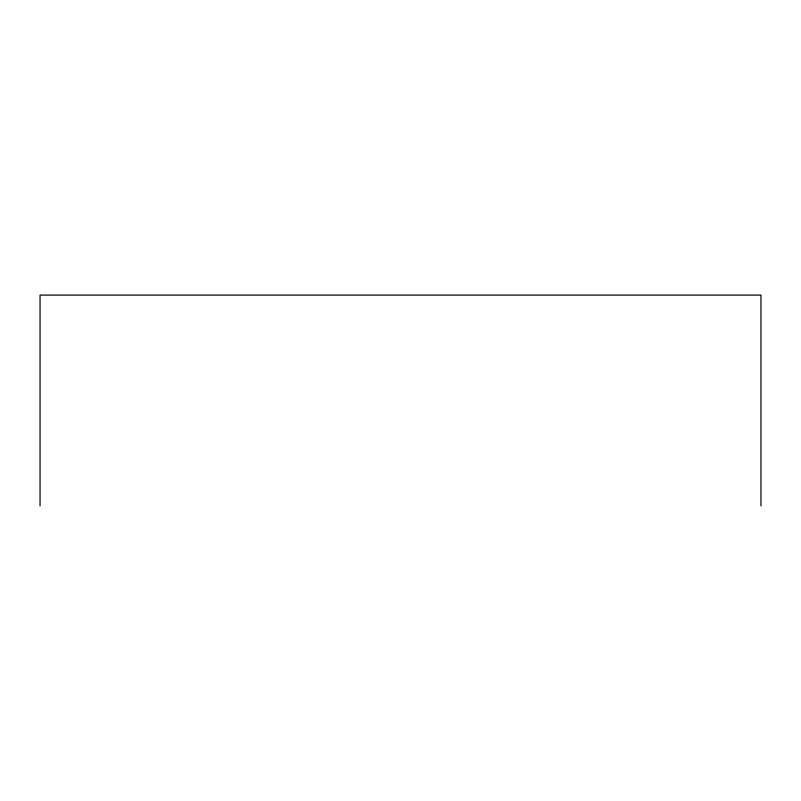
<?xml version="1.0" encoding="UTF-8"?>
<svg xmlns="http://www.w3.org/2000/svg" width="801" height="801" viewBox="0 0 801 801"><rect width="100%" height="100%" fill="white"/><g stroke="black" fill="none" stroke-linecap="round" stroke-linejoin="round"><path stroke-width="1.2" d="M760.95 505.902L760.95 295.098L40.05 295.098L40.05 505.902"/></g></svg>
